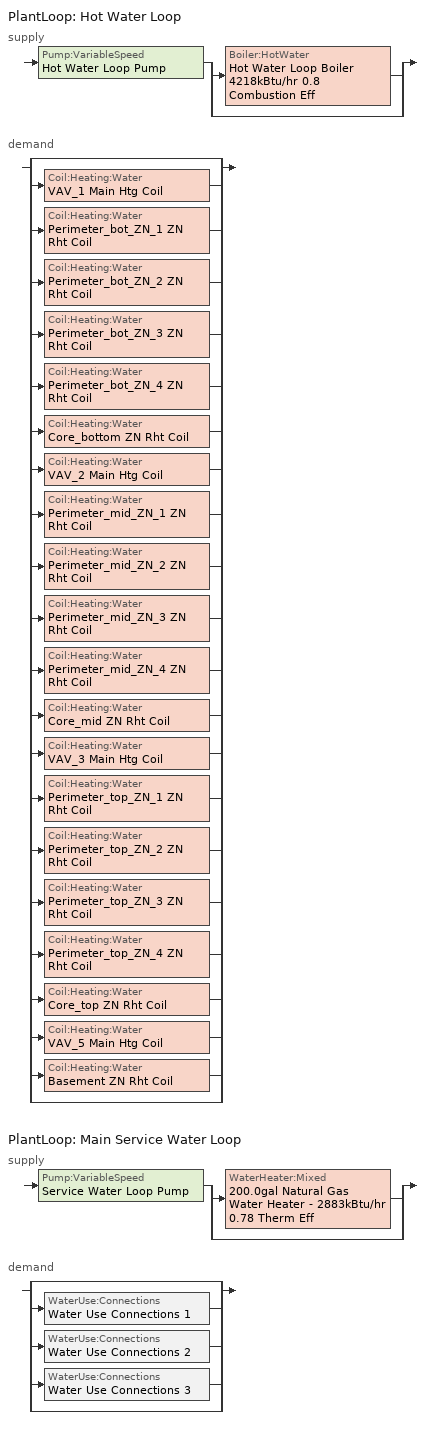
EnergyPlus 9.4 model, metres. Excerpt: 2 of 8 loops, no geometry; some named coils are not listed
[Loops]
PlantLoop 'Hot Water Loop'
 supply: Pump:VariableSpeed 'Hot Water Loop Pump' > split
  | Boiler:HotWater 'Hot Water Loop Boiler 4218kBtu/hr 0.8 Combustion Eff'
  | bypass
 demand: split
  | bypass
  | Coil:Heating:Water 'VAV_1 Main Htg Coil'
  | Coil:Heating:Water 'Perimeter_bot_ZN_1 ZN Rht Coil'
  | Coil:Heating:Water 'Perimeter_bot_ZN_2 ZN Rht Coil'
  | Coil:Heating:Water 'Perimeter_bot_ZN_3 ZN Rht Coil'
  | Coil:Heating:Water 'Perimeter_bot_ZN_4 ZN Rht Coil'
  | Coil:Heating:Water 'Core_bottom ZN Rht Coil'
  | Coil:Heating:Water 'VAV_2 Main Htg Coil'
  | Coil:Heating:Water 'Perimeter_mid_ZN_1 ZN Rht Coil'
  | Coil:Heating:Water 'Perimeter_mid_ZN_2 ZN Rht Coil'
  | Coil:Heating:Water 'Perimeter_mid_ZN_3 ZN Rht Coil'
  | Coil:Heating:Water 'Perimeter_mid_ZN_4 ZN Rht Coil'
  | Coil:Heating:Water 'Core_mid ZN Rht Coil'
  | Coil:Heating:Water 'VAV_3 Main Htg Coil'
  | Coil:Heating:Water 'Perimeter_top_ZN_1 ZN Rht Coil'
  | Coil:Heating:Water 'Perimeter_top_ZN_2 ZN Rht Coil'
  | Coil:Heating:Water 'Perimeter_top_ZN_3 ZN Rht Coil'
  | Coil:Heating:Water 'Perimeter_top_ZN_4 ZN Rht Coil'
  | Coil:Heating:Water 'Core_top ZN Rht Coil'
  | Coil:Heating:Water 'VAV_5 Main Htg Coil'
  | Coil:Heating:Water 'Basement ZN Rht Coil'
  | bypass
PlantLoop 'Main Service Water Loop'
 supply: Pump:VariableSpeed 'Service Water Loop Pump' > split
  | WaterHeater:Mixed '200.0gal Natural Gas Water Heater - 2883kBtu/hr 0.78 Therm Eff'
  | bypass
 demand: split
  | bypass
  | WaterUse:Connections 'Water Use Connections 1'
  | WaterUse:Connections 'Water Use Connections 2'
  | WaterUse:Connections 'Water Use Connections 3'
  | bypass
[Sizing:Plant] Loop Type=Heating; Sizing Option=NonCoincident; Zone Timesteps in Averaging Window=1; Coincident Sizing Factor Mode=None
Name | Design Loop Exit Temperature {C} | Loop Design Temperature Difference {deltaC}
Hot Water Loop | 82.2222 | 11.1111
Main Service Water Loop | 60 | 5
[Coil:Heating:Water] Availability Schedule=Always On Discrete; U-Factor Times Area Value {W/K}=Autosize; Maximum Water Flow Rate {m3/s}=Autosize; Performance Input Method=UFactorTimesAreaAndDesignWaterFlowRate; Rated Capacity {W}=Autosize; Rated Inlet Water Temperature {C}=82.2222; Rated Inlet Air Temperature {C}=12.8; Rated Outlet Water Temperature {C}=71.1111; Rated Outlet Air Temperature {C}=40; Rated Ratio for Air and Water Convection=0.5
Basement ZN Rht Coil; Core_bottom ZN Rht Coil; Core_mid ZN Rht Coil; Core_top ZN Rht Coil; Perimeter_bot_ZN_1 ZN Rht Coil; Perimeter_bot_ZN_2 ZN Rht Coil; Perimeter_bot_ZN_3 ZN Rht Coil; Perimeter_bot_ZN_4 ZN Rht Coil; Perimeter_mid_ZN_1 ZN Rht Coil; Perimeter_mid_ZN_2 ZN Rht Coil; Perimeter_mid_ZN_3 ZN Rht Coil; Perimeter_mid_ZN_4 ZN Rht Coil; Perimeter_top_ZN_1 ZN Rht Coil; Perimeter_top_ZN_2 ZN Rht Coil; Perimeter_top_ZN_3 ZN Rht Coil; Perimeter_top_ZN_4 ZN Rht Coil
[Pump:VariableSpeed] Design Maximum Flow Rate {m3/s}=Autosize; Design Power Consumption {W}=Autosize; Fraction of Motor Inefficiencies to Fluid Stream=0; Coefficient 1 of the Part Load Performance Curve=0; Coefficient 2 of the Part Load Performance Curve=1; Coefficient 3 of the Part Load Performance Curve=0; Coefficient 4 of the Part Load Performance Curve=0; Design Minimum Flow Rate {m3/s}=0; Pump Control Type=Intermittent
Name | Design Pump Head {Pa} | Motor Efficiency
Hot Water Loop Pump | 179344 | 0.895
Service Water Loop Pump | 179352 | 0.825
[Boiler:HotWater]
Hot Water Loop Boiler 4218kBtu/hr 0.8 Combustion Eff: Fuel Type=NaturalGas; Nominal Capacity {W}=Autosize; Nominal Thermal Efficiency=0.789956; Efficiency Curve Temperature Evaluation Variable=LeavingBoiler; Normalized Boiler Efficiency Curve=Boiler Constant Efficiency Curve; Design Water Flow Rate {m3/s}=Autosize; Minimum Part Load Ratio=0; Maximum Part Load Ratio=1.2; Optimum Part Load Ratio=1; Water Outlet Upper Temperature Limit {C}=95; Boiler Flow Mode=LeavingSetpointModulated; Parasitic Electric Load {W}=0; Sizing Factor=1
[WaterHeater:Mixed]
200.0gal Natural Gas Water Heater - 2883kBtu/hr 0.78 Therm Eff: Tank Volume {m3}=0.757082; Setpoint Temperature Schedule=Service Water Loop Temp - 140F; Deadband Temperature Difference {deltaC}=2; Maximum Temperature Limit {C}=82.2222; Heater Control Type=Cycle; Heater Maximum Capacity {W}=845000; Heater Ignition Minimum Flow Rate {m3/s}=0; Heater Ignition Delay {s}=0; Heater Fuel Type=NaturalGas; Heater Thermal Efficiency=0.750178; Off Cycle Parasitic Fuel Consumption Rate {W}=19.9992; Off Cycle Parasitic Fuel Type=NaturalGas; Off Cycle Parasitic Heat Fraction to Tank=0.8; On Cycle Parasitic Fuel Consumption Rate {W}=19.9992; On Cycle Parasitic Fuel Type=NaturalGas; On Cycle Parasitic Heat Fraction to Tank=0; Ambient Temperature Indicator=Schedule; Ambient Temperature Schedule=Water Heater Ambient Temp Schedule - 70F; Off Cycle Loss Coefficient to Ambient Temperature {W/K}=5.99799; Off Cycle Loss Fraction to Zone=1; On Cycle Loss Coefficient to Ambient Temperature {W/K}=5.99799; On Cycle Loss Fraction to Zone=1; Use Side Effectiveness=1; Source Side Effectiveness=1; Use Side Design Flow Rate {m3/s}=Autosize; Source Side Design Flow Rate {m3/s}=Autosize; Indirect Water Heating Recovery Time {hr}=1.5; Source Side Flow Control Mode=IndirectHeatPrimarySetpoint
[PlantLoop] Fluid Type=Water; Minimum Loop Temperature {C}=10; Maximum Loop Flow Rate {m3/s}=Autosize; Minimum Loop Flow Rate {m3/s}=0; Plant Loop Volume {m3}=Autocalculate; Load Distribution Scheme=Optimal; Plant Loop Demand Calculation Scheme=SingleSetpoint
Name | Plant Equipment Operation Scheme | Maximum Loop Temperature {C}
Hot Water Loop | Hot Water Loop Operation Schemes | 100
Main Service Water Loop | Main Service Water Loop Operation Schemes | 60
[PlantEquipmentList]
Hot Water Loop Heating Equipment List: Hot Water Loop Boiler 4218kBtu/hr 0.8 Combustion Eff
Main Service Water Loop Heating Equipment List: 200.0gal Natural Gas Water Heater - 2883kBtu/hr 0.78 Therm Eff
[PlantEquipmentOperation:HeatingLoad] Load Range 1 Lower Limit {W}=0; Load Range 1 Upper Limit {W}=1e+09
Name | Range 1 Equipment List
Hot Water Loop Heating Operation Scheme | Hot Water Loop Heating Equipment List
Main Service Water Loop Heating Operation Scheme | Main Service Water Loop Heating Equipment List
[PlantEquipmentOperationSchemes] Control Scheme 1 Schedule=Always On Discrete
Name | Control Scheme 1
Hot Water Loop Operation Schemes | Hot Water Loop Heating Operation Scheme
Main Service Water Loop Operation Schemes | Main Service Water Loop Heating Operation Scheme
[SetpointManager:Scheduled] Control Variable=Temperature
Name | Schedule
Hot water loop setpoint manager | Hot Water Loop Temp - 180F
Service hot water setpoint manager | Service Water Loop Temp - 140F
[WaterUse:Equipment] Peak Flow Rate {m3/s}=2.2397e-05; Flow Rate Fraction Schedule=OfficeLarge BLDG_SWH_SCH
Name | Target Temperature Schedule | Zone | Sensible Fraction Schedule | Latent Fraction Schedule
Core_bottom Service Water Use 0.36gal/min | Mixed Water At Faucet Temp - 140F | Core_bottom ZN | Fraction Sensible - 0.2 | Fraction Latent - 0.05
Core_mid Service Water Use 0.36gal/min | Mixed Water At Faucet Temp - 140F 1 | Core_mid ZN | Fraction Sensible - 0.2 1 | Fraction Latent - 0.05 1
Core_top Service Water Use 0.36gal/min | Mixed Water At Faucet Temp - 140F 2 | Core_top ZN | Fraction Sensible - 0.2 2 | Fraction Latent - 0.05 2
[WaterUse:Connections]
Name | Water Use Equipment 1
Water Use Connections 1 | Core_bottom Service Water Use 0.36gal/min
Water Use Connections 2 | Core_mid Service Water Use 0.36gal/min
Water Use Connections 3 | Core_top Service Water Use 0.36gal/min
[Schedule:Day:Interval]
Hot Water Loop Temp - 180F Default: No, 00:15, 82.2222, 00:30, 82.2222, 00:45, 82.2222, 01:00, 82.2222, 01:15, 82.2222, 01:30, 82.2222, 01:45, 82.2222, 02:00, 82.2222, 02:15, 82.2222, 02:30, 82.2222, 02:45, 82.2222, 03:00, 82.2222, 03:15, 82.2222, 03:30, 82.2222, 03:45, 82.2222, 04:00, 82.2222, 04:15, 82.2222, 04:30, 82.2222, 04:45, 82.2222, 05:00, 82.2222, 05:15, 82.2222, 05:30, 82.2222, 05:45, 82.2222, 06:00, 82.2222, 06:15, 82.2222, 06:30, 82.2222, 06:45, 82.2222, 07:00, 82.2222, 07:15, 82.2222, 07:30, 82.2222, 07:45, 82.2222, 08:00, 82.2222, 08:15, 82.2222, 08:30, 82.2222, 08:45, 82.2222, 09:00, 82.2222, 09:15, 82.2222, 09:30, 82.2222, 09:45, 82.2222, 10:00, 82.2222, 10:15, 82.2222, 10:30, 82.2222, 10:45, 82.2222, 11:00, 82.2222, 11:15, 82.2222, 11:30, 82.2222, 11:45, 82.2222, 12:00, 82.2222, 12:15, 82.2222, 12:30, 82.2222, 12:45, 82.2222, 13:00, 82.2222, 13:15, 82.2222, 13:30, 82.2222, 13:45, 82.2222, 14:00, 82.2222, 14:15, 82.2222, 14:30, 82.2222, 14:45, 82.2222, 15:00, 82.2222, 15:15, 82.2222, 15:30, 82.2222, 15:45, 82.2222, 16:00, 82.2222, 16:15, 82.2222, 16:30, 82.2222, 16:45, 82.2222, 17:00, 82.2222, 17:15, 82.2222, 17:30, 82.2222, 17:45, 82.2222, 18:00, 82.2222, 18:15, 82.2222, 18:30, 82.2222, 18:45, 82.2222, 19:00, 82.2222, 19:15, 82.2222, 19:30, 82.2222, 19:45, 82.2222, 20:00, 82.2222, 20:15, 82.2222, 20:30, 82.2222, 20:45, 82.2222, 21:00, 82.2222, 21:15, 82.2222, 21:30, 82.2222, 21:45, 82.2222, 22:00, 82.2222, 22:15, 82.2222, 22:30, 82.2222, 22:45, 82.2222, 23:00, 82.2222, 23:15, 82.2222, 23:30, 82.2222, 23:45, 82.2222, 24:00, 82.2222
OfficeLarge BLDG_SWH_SCH Default: No, 00:15, 0.0406501, 00:30, 0.0406501, 00:45, 0.0406501, 01:00, 0.0406501, 01:15, 0.0406501, 01:30, 0.0406501, 01:45, 0.0406501, 02:00, 0.0406501, 02:15, 0.0406501, 02:30, 0.0406501, 02:45, 0.0406501, 03:00, 0.0406501, 03:15, 0.0406501, 03:30, 0.0406501, 03:45, 0.0406501, 04:00, 0.0406501, 04:15, 0.0406501, 04:30, 0.0406501, 04:45, 0.0406501, 05:00, 0.0406501, 05:15, 0.0711377, 05:30, 0.0711377, 05:45, 0.0711377, 06:00, 0.0711377, 06:15, 0.0406501, 06:30, 0.0406501, 06:45, 0.0406501, 07:00, 0.0406501, 07:15, 0.0406501, 07:30, 0.0406501, 07:45, 0.0406501, 08:00, 0.0406501, 08:15, 0.0406501, 08:30, 0.0406501, 08:45, 0.0406501, 09:00, 0.0406501, 09:15, 0.0406501, 09:30, 0.0406501, 09:45, 0.0406501, 10:00, 0.0406501, 10:15, 0.0406501, 10:30, 0.0406501, 10:45, 0.0406501, 11:00, 0.0406501, 11:15, 0.0406501, 11:30, 0.0406501, 11:45, 0.0406501, 12:00, 0.0406501, 12:15, 0.0609752, 12:30, 0.0609752, 12:45, 0.0609752, 13:00, 0.0609752, 13:15, 0.0609752, 13:30, 0.0609752, 13:45, 0.0609752, 14:00, 0.0609752, 14:15, 0.0914628, 14:30, 0.0914628, 14:45, 0.0914628, 15:00, 0.0914628, 15:15, 0.0609752, 15:30, 0.0609752, 15:45, 0.0609752, 16:00, 0.0609752, 16:15, 0.0406501, 16:30, 0.0406501, 16:45, 0.0406501, 17:00, 0.0406501, 17:15, 0.0406501, 17:30, 0.0406501, 17:45, 0.0406501, 18:00, 0.0406501, 18:15, 0.0406501, 18:30, 0.0406501, 18:45, 0.0406501, 19:00, 0.0406501, 19:15, 0.0406501, 19:30, 0.0406501, 19:45, 0.0406501, 20:00, 0.0406501, 20:15, 0.0406501, 20:30, 0.0406501, 20:45, 0.0406501, 21:00, 0.0406501, 21:15, 0.0711377, 21:30, 0.0711377, 21:45, 0.0711377, 22:00, 0.0711377, 22:15, 0.0406501, 22:30, 0.0406501, 22:45, 0.0406501, 23:00, 0.0406501, 23:15, 0.0406501, 23:30, 0.0406501, 23:45, 0.0406501, 24:00, 0.0406501
OfficeLarge BLDG_SWH_SCH SmrDsn|Wkdy Day: No, 00:15, 0.0508127, 00:30, 0.0508127, 00:45, 0.0508127, 01:00, 0.0508127, 01:15, 0.0508127, 01:30, 0.0508127, 01:45, 0.0508127, 02:00, 0.0508127, 02:15, 0.0508127, 02:30, 0.0508127, 02:45, 0.0508127, 03:00, 0.0508127, 03:15, 0.0508127, 03:30, 0.0508127, 03:45, 0.0508127, 04:00, 0.0508127, 04:15, 0.0508127, 04:30, 0.0508127, 04:45, 0.0508127, 05:00, 0.0813003, 05:15, 0.0813003, 05:30, 0.0813003, 05:45, 0.0813003, 06:00, 0.0711377, 06:15, 0.0711377, 06:30, 0.0711377, 06:45, 0.0711377, 07:00, 0.193088, 07:15, 0.193088, 07:30, 0.193088, 07:45, 0.193088, 08:00, 0.355689, 08:15, 0.355689, 08:30, 0.355689, 08:45, 0.355689, 09:00, 0.386176, 09:15, 0.386176, 09:30, 0.386176, 09:45, 0.386176, 10:00, 0.396339, 10:15, 0.396339, 10:30, 0.396339, 10:45, 0.396339, 11:00, 0.477639, 11:15, 0.477639, 11:30, 0.477639, 11:45, 0.477639, 12:00, 0.477639, 12:15, 0.579264, 12:30, 0.579264, 12:45, 0.579264, 13:00, 0.579264, 13:15, 0.548777, 13:30, 0.548777, 13:45, 0.548777, 14:00, 0.548777, 14:15, 0.345526, 14:30, 0.345526, 14:45, 0.345526, 15:00, 0.345526, 15:15, 0.335364, 15:30, 0.335364, 15:45, 0.335364, 16:00, 0.335364, 16:15, 0.447151, 16:30, 0.447151, 16:45, 0.447151, 17:00, 0.447151, 17:15, 0.264226, 17:30, 0.264226, 17:45, 0.264226, 18:00, 0.264226, 18:15, 0.213413, 18:30, 0.213413, 18:45, 0.213413, 19:00, 0.213413, 19:15, 0.152438, 19:30, 0.152438, 19:45, 0.152438, 20:00, 0.152438, 20:15, 0.172763, 20:30, 0.172763, 20:45, 0.172763, 21:00, 0.172763, 21:15, 0.0813003, 21:30, 0.0813003, 21:45, 0.0813003, 22:00, 0.0813003, 22:15, 0.0508127, 22:30, 0.0508127, 22:45, 0.0508127, 23:00, 0.0508127, 23:15, 0.0508127, 23:30, 0.0508127, 23:45, 0.0508127, 24:00, 0.0508127
OfficeLarge BLDG_SWH_SCH Summer Design Day: No, 06:00, 0, 07:00, 0.0711377, 08:00, 0.193088, 09:00, 0.355689, 10:00, 0.386176, 11:00, 0.396339, 12:00, 0.477639, 13:00, 0.579264, 14:00, 0.548777, 15:00, 0.345526, 16:00, 0.335364, 17:00, 0.447151, 18:00, 0.264226, 19:00, 0.213413, 20:00, 0.152438, 21:00, 0.172763, 22:00, 0.0813003, 24:00, 0.0508127
OfficeLarge BLDG_SWH_SCH Winter Design Day: No, 06:00, 0, 07:00, 0.0711377, 08:00, 0.111788, 09:00, 0.152438, 10:00, 0.213413, 11:00, 0.193088, 12:00, 0.233738, 13:00, 0.203251, 14:00, 0.193088, 15:00, 0.152438, 16:00, 0.132113, 17:00, 0.142275, 21:00, 0.0711377, 22:00, 0.0914628, 24:00, 0.0508127
OfficeLarge BLDG_SWH_SCH WntrDsn|Sat Day: No, 00:15, 0.0508127, 00:30, 0.0508127, 00:45, 0.0508127, 01:00, 0.0508127, 01:15, 0.0508127, 01:30, 0.0508127, 01:45, 0.0508127, 02:00, 0.0508127, 02:15, 0.0508127, 02:30, 0.0508127, 02:45, 0.0508127, 03:00, 0.0508127, 03:15, 0.0508127, 03:30, 0.0508127, 03:45, 0.0508127, 04:00, 0.0508127, 04:15, 0.0508127, 04:30, 0.0508127, 04:45, 0.0508127, 05:00, 0.0508127, 05:15, 0.0813003, 05:30, 0.0813003, 05:45, 0.0813003, 06:00, 0.0813003, 06:15, 0.0711377, 06:30, 0.0711377, 06:45, 0.0711377, 07:00, 0.0711377, 07:15, 0.111788, 07:30, 0.111788, 07:45, 0.111788, 08:00, 0.111788, 08:15, 0.152438, 08:30, 0.152438, 08:45, 0.152438, 09:00, 0.152438, 09:15, 0.213413, 09:30, 0.213413, 09:45, 0.213413, 10:00, 0.213413, 10:15, 0.193088, 10:30, 0.193088, 10:45, 0.193088, 11:00, 0.193088, 11:15, 0.233738, 11:30, 0.233738, 11:45, 0.233738, 12:00, 0.233738, 12:15, 0.203251, 12:30, 0.203251, 12:45, 0.203251, 13:00, 0.203251, 13:15, 0.193088, 13:30, 0.193088, 13:45, 0.193088, 14:00, 0.193088, 14:15, 0.152438, 14:30, 0.152438, 14:45, 0.152438, 15:00, 0.152438, 15:15, 0.12195, 15:30, 0.12195, 15:45, 0.12195, 16:00, 0.12195, 16:15, 0.142275, 16:30, 0.142275, 16:45, 0.142275, 17:00, 0.142275, 17:15, 0.0711377, 17:30, 0.0711377, 17:45, 0.0711377, 18:00, 0.0711377, 18:15, 0.0711377, 18:30, 0.0711377, 18:45, 0.0711377, 19:00, 0.0711377, 19:15, 0.0711377, 19:30, 0.0711377, 19:45, 0.0711377, 20:00, 0.0711377, 20:15, 0.0711377, 20:30, 0.0711377, 20:45, 0.0711377, 21:00, 0.0711377, 21:15, 0.0914628, 21:30, 0.0914628, 21:45, 0.0914628, 22:00, 0.0914628, 22:15, 0.0508127, 22:30, 0.0508127, 22:45, 0.0508127, 23:00, 0.0508127, 23:15, 0.0508127, 23:30, 0.0508127, 23:45, 0.0508127, 24:00, 0.0508127
Schedule Day 21; Schedule Day 26; Schedule Day 29: No, 00:15, 0.2, 00:30, 0.2, 00:45, 0.2, 01:00, 0.2, 01:15, 0.2, 01:30, 0.2, 01:45, 0.2, 02:00, 0.2, 02:15, 0.2, 02:30, 0.2, 02:45, 0.2, 03:00, 0.2, 03:15, 0.2, 03:30, 0.2, 03:45, 0.2, 04:00, 0.2, 04:15, 0.2, 04:30, 0.2, 04:45, 0.2, 05:00, 0.2, 05:15, 0.2, 05:30, 0.2, 05:45, 0.2, 06:00, 0.2, 06:15, 0.2, 06:30, 0.2, 06:45, 0.2, 07:00, 0.2, 07:15, 0.2, 07:30, 0.2, 07:45, 0.2, 08:00, 0.2, 08:15, 0.2, 08:30, 0.2, 08:45, 0.2, 09:00, 0.2, 09:15, 0.2, 09:30, 0.2, 09:45, 0.2, 10:00, 0.2, 10:15, 0.2, 10:30, 0.2, 10:45, 0.2, 11:00, 0.2, 11:15, 0.2, 11:30, 0.2, 11:45, 0.2, 12:00, 0.2, 12:15, 0.2, 12:30, 0.2, 12:45, 0.2, 13:00, 0.2, 13:15, 0.2, 13:30, 0.2, 13:45, 0.2, 14:00, 0.2, 14:15, 0.2, 14:30, 0.2, 14:45, 0.2, 15:00, 0.2, 15:15, 0.2, 15:30, 0.2, 15:45, 0.2, 16:00, 0.2, 16:15, 0.2, 16:30, 0.2, 16:45, 0.2, 17:00, 0.2, 17:15, 0.2, 17:30, 0.2, 17:45, 0.2, 18:00, 0.2, 18:15, 0.2, 18:30, 0.2, 18:45, 0.2, 19:00, 0.2, 19:15, 0.2, 19:30, 0.2, 19:45, 0.2, 20:00, 0.2, 20:15, 0.2, 20:30, 0.2, 20:45, 0.2, 21:00, 0.2, 21:15, 0.2, 21:30, 0.2, 21:45, 0.2, 22:00, 0.2, 22:15, 0.2, 22:30, 0.2, 22:45, 0.2, 23:00, 0.2, 23:15, 0.2, 23:30, 0.2, 23:45, 0.2, 24:00, 0.2
Schedule Day 22; Schedule Day 27; Schedule Day 30: No, 00:15, 0.05, 00:30, 0.05, 00:45, 0.05, 01:00, 0.05, 01:15, 0.05, 01:30, 0.05, 01:45, 0.05, 02:00, 0.05, 02:15, 0.05, 02:30, 0.05, 02:45, 0.05, 03:00, 0.05, 03:15, 0.05, 03:30, 0.05, 03:45, 0.05, 04:00, 0.05, 04:15, 0.05, 04:30, 0.05, 04:45, 0.05, 05:00, 0.05, 05:15, 0.05, 05:30, 0.05, 05:45, 0.05, 06:00, 0.05, 06:15, 0.05, 06:30, 0.05, 06:45, 0.05, 07:00, 0.05, 07:15, 0.05, 07:30, 0.05, 07:45, 0.05, 08:00, 0.05, 08:15, 0.05, 08:30, 0.05, 08:45, 0.05, 09:00, 0.05, 09:15, 0.05, 09:30, 0.05, 09:45, 0.05, 10:00, 0.05, 10:15, 0.05, 10:30, 0.05, 10:45, 0.05, 11:00, 0.05, 11:15, 0.05, 11:30, 0.05, 11:45, 0.05, 12:00, 0.05, 12:15, 0.05, 12:30, 0.05, 12:45, 0.05, 13:00, 0.05, 13:15, 0.05, 13:30, 0.05, 13:45, 0.05, 14:00, 0.05, 14:15, 0.05, 14:30, 0.05, 14:45, 0.05, 15:00, 0.05, 15:15, 0.05, 15:30, 0.05, 15:45, 0.05, 16:00, 0.05, 16:15, 0.05, 16:30, 0.05, 16:45, 0.05, 17:00, 0.05, 17:15, 0.05, 17:30, 0.05, 17:45, 0.05, 18:00, 0.05, 18:15, 0.05, 18:30, 0.05, 18:45, 0.05, 19:00, 0.05, 19:15, 0.05, 19:30, 0.05, 19:45, 0.05, 20:00, 0.05, 20:15, 0.05, 20:30, 0.05, 20:45, 0.05, 21:00, 0.05, 21:15, 0.05, 21:30, 0.05, 21:45, 0.05, 22:00, 0.05, 22:15, 0.05, 22:30, 0.05, 22:45, 0.05, 23:00, 0.05, 23:15, 0.05, 23:30, 0.05, 23:45, 0.05, 24:00, 0.05
Schedule Day 23; Schedule Day 28; Schedule Day 31; Service Water Loop Temp - 140F Default: No, 00:15, 60, 00:30, 60, 00:45, 60, 01:00, 60, 01:15, 60, 01:30, 60, 01:45, 60, 02:00, 60, 02:15, 60, 02:30, 60, 02:45, 60, 03:00, 60, 03:15, 60, 03:30, 60, 03:45, 60, 04:00, 60, 04:15, 60, 04:30, 60, 04:45, 60, 05:00, 60, 05:15, 60, 05:30, 60, 05:45, 60, 06:00, 60, 06:15, 60, 06:30, 60, 06:45, 60, 07:00, 60, 07:15, 60, 07:30, 60, 07:45, 60, 08:00, 60, 08:15, 60, 08:30, 60, 08:45, 60, 09:00, 60, 09:15, 60, 09:30, 60, 09:45, 60, 10:00, 60, 10:15, 60, 10:30, 60, 10:45, 60, 11:00, 60, 11:15, 60, 11:30, 60, 11:45, 60, 12:00, 60, 12:15, 60, 12:30, 60, 12:45, 60, 13:00, 60, 13:15, 60, 13:30, 60, 13:45, 60, 14:00, 60, 14:15, 60, 14:30, 60, 14:45, 60, 15:00, 60, 15:15, 60, 15:30, 60, 15:45, 60, 16:00, 60, 16:15, 60, 16:30, 60, 16:45, 60, 17:00, 60, 17:15, 60, 17:30, 60, 17:45, 60, 18:00, 60, 18:15, 60, 18:30, 60, 18:45, 60, 19:00, 60, 19:15, 60, 19:30, 60, 19:45, 60, 20:00, 60, 20:15, 60, 20:30, 60, 20:45, 60, 21:00, 60, 21:15, 60, 21:30, 60, 21:45, 60, 22:00, 60, 22:15, 60, 22:30, 60, 22:45, 60, 23:00, 60, 23:15, 60, 23:30, 60, 23:45, 60, 24:00, 60
Water Heater Ambient Temp Schedule - 70F Default: No, 00:15, 21.1111, 00:30, 21.1111, 00:45, 21.1111, 01:00, 21.1111, 01:15, 21.1111, 01:30, 21.1111, 01:45, 21.1111, 02:00, 21.1111, 02:15, 21.1111, 02:30, 21.1111, 02:45, 21.1111, 03:00, 21.1111, 03:15, 21.1111, 03:30, 21.1111, 03:45, 21.1111, 04:00, 21.1111, 04:15, 21.1111, 04:30, 21.1111, 04:45, 21.1111, 05:00, 21.1111, 05:15, 21.1111, 05:30, 21.1111, 05:45, 21.1111, 06:00, 21.1111, 06:15, 21.1111, 06:30, 21.1111, 06:45, 21.1111, 07:00, 21.1111, 07:15, 21.1111, 07:30, 21.1111, 07:45, 21.1111, 08:00, 21.1111, 08:15, 21.1111, 08:30, 21.1111, 08:45, 21.1111, 09:00, 21.1111, 09:15, 21.1111, 09:30, 21.1111, 09:45, 21.1111, 10:00, 21.1111, 10:15, 21.1111, 10:30, 21.1111, 10:45, 21.1111, 11:00, 21.1111, 11:15, 21.1111, 11:30, 21.1111, 11:45, 21.1111, 12:00, 21.1111, 12:15, 21.1111, 12:30, 21.1111, 12:45, 21.1111, 13:00, 21.1111, 13:15, 21.1111, 13:30, 21.1111, 13:45, 21.1111, 14:00, 21.1111, 14:15, 21.1111, 14:30, 21.1111, 14:45, 21.1111, 15:00, 21.1111, 15:15, 21.1111, 15:30, 21.1111, 15:45, 21.1111, 16:00, 21.1111, 16:15, 21.1111, 16:30, 21.1111, 16:45, 21.1111, 17:00, 21.1111, 17:15, 21.1111, 17:30, 21.1111, 17:45, 21.1111, 18:00, 21.1111, 18:15, 21.1111, 18:30, 21.1111, 18:45, 21.1111, 19:00, 21.1111, 19:15, 21.1111, 19:30, 21.1111, 19:45, 21.1111, 20:00, 21.1111, 20:15, 21.1111, 20:30, 21.1111, 20:45, 21.1111, 21:00, 21.1111, 21:15, 21.1111, 21:30, 21.1111, 21:45, 21.1111, 22:00, 21.1111, 22:15, 21.1111, 22:30, 21.1111, 22:45, 21.1111, 23:00, 21.1111, 23:15, 21.1111, 23:30, 21.1111, 23:45, 21.1111, 24:00, 21.1111
[Schedule:Week:Daily]
Schedule:Week:Daily {120be8bc-8d6f-408d-b523-212afdbd8e6b}: Schedule Day 22, Schedule Day 22, Schedule Day 22, Schedule Day 22, Schedule Day 22, Schedule Day 22, Schedule Day 22, Schedule Day 22, Schedule Day 22, Schedule Day 22, Schedule Day 22, Schedule Day 22
Schedule:Week:Daily {15461728-1672-4b56-aa33-b0ca9bf7f75e}: Schedule Day 27, Schedule Day 27, Schedule Day 27, Schedule Day 27, Schedule Day 27, Schedule Day 27, Schedule Day 27, Schedule Day 27, Schedule Day 27, Schedule Day 27, Schedule Day 27, Schedule Day 27
Schedule:Week:Daily {dab6d2e5-574b-4a65-bf3e-ffe98054a89a}: Schedule Day 30, Schedule Day 30, Schedule Day 30, Schedule Day 30, Schedule Day 30, Schedule Day 30, Schedule Day 30, Schedule Day 30, Schedule Day 30, Schedule Day 30, Schedule Day 30, Schedule Day 30
Schedule:Week:Daily {9c790aa2-4dc3-4d47-ba8c-123ef71b8a94}: Schedule Day 21, Schedule Day 21, Schedule Day 21, Schedule Day 21, Schedule Day 21, Schedule Day 21, Schedule Day 21, Schedule Day 21, Schedule Day 21, Schedule Day 21, Schedule Day 21, Schedule Day 21
Schedule:Week:Daily {dc3cbe60-3db5-4db7-96f6-e7ad8987233e}: Schedule Day 26, Schedule Day 26, Schedule Day 26, Schedule Day 26, Schedule Day 26, Schedule Day 26, Schedule Day 26, Schedule Day 26, Schedule Day 26, Schedule Day 26, Schedule Day 26, Schedule Day 26
Schedule:Week:Daily {5842bb8a-cf09-46ac-8661-67eb93e15e97}: Schedule Day 29, Schedule Day 29, Schedule Day 29, Schedule Day 29, Schedule Day 29, Schedule Day 29, Schedule Day 29, Schedule Day 29, Schedule Day 29, Schedule Day 29, Schedule Day 29, Schedule Day 29
Schedule:Week:Daily {dcec240f-5c24-4220-adf8-14b42dafd689}: Hot Water Loop Temp - 180F Default, Hot Water Loop Temp - 180F Default, Hot Water Loop Temp - 180F Default, Hot Water Loop Temp - 180F Default, Hot Water Loop Temp - 180F Default, Hot Water Loop Temp - 180F Default, Hot Water Loop Temp - 180F Default, Hot Water Loop Temp - 180F Default, Hot Water Loop Temp - 180F Default, Hot Water Loop Temp - 180F Default, Hot Water Loop Temp - 180F Default, Hot Water Loop Temp - 180F Default
Schedule:Week:Daily {312dd9ea-84e4-4d00-bd8d-67bbd8bd05d3}: Schedule Day 23, Schedule Day 23, Schedule Day 23, Schedule Day 23, Schedule Day 23, Schedule Day 23, Schedule Day 23, Schedule Day 23, Schedule Day 23, Schedule Day 23, Schedule Day 23, Schedule Day 23
Schedule:Week:Daily {e3939a31-616f-4030-8532-05b8ebd8fc6e}: Schedule Day 28, Schedule Day 28, Schedule Day 28, Schedule Day 28, Schedule Day 28, Schedule Day 28, Schedule Day 28, Schedule Day 28, Schedule Day 28, Schedule Day 28, Schedule Day 28, Schedule Day 28
Schedule:Week:Daily {5995179e-0183-4433-ab79-a685d0eca513}: Schedule Day 31, Schedule Day 31, Schedule Day 31, Schedule Day 31, Schedule Day 31, Schedule Day 31, Schedule Day 31, Schedule Day 31, Schedule Day 31, Schedule Day 31, Schedule Day 31, Schedule Day 31
Schedule:Week:Daily {5325ccc2-9f00-409e-8e12-3a0530ee9313}: OfficeLarge BLDG_SWH_SCH Default, OfficeLarge BLDG_SWH_SCH SmrDsn|Wkdy Day, OfficeLarge BLDG_SWH_SCH SmrDsn|Wkdy Day, OfficeLarge BLDG_SWH_SCH SmrDsn|Wkdy Day, OfficeLarge BLDG_SWH_SCH SmrDsn|Wkdy Day, OfficeLarge BLDG_SWH_SCH SmrDsn|Wkdy Day, OfficeLarge BLDG_SWH_SCH WntrDsn|Sat Day, OfficeLarge BLDG_SWH_SCH Default, OfficeLarge BLDG_SWH_SCH Summer Design Day, OfficeLarge BLDG_SWH_SCH Winter Design Day, OfficeLarge BLDG_SWH_SCH Default, OfficeLarge BLDG_SWH_SCH Default
Schedule:Week:Daily {3d00b70c-1b34-4502-bc85-4a6664bbb1e0}: Service Water Loop Temp - 140F Default, Service Water Loop Temp - 140F Default, Service Water Loop Temp - 140F Default, Service Water Loop Temp - 140F Default, Service Water Loop Temp - 140F Default, Service Water Loop Temp - 140F Default, Service Water Loop Temp - 140F Default, Service Water Loop Temp - 140F Default, Service Water Loop Temp - 140F Default, Service Water Loop Temp - 140F Default, Service Water Loop Temp - 140F Default, Service Water Loop Temp - 140F Default
Schedule:Week:Daily {d5f0114c-5546-4c0d-a6ba-96e779095fd2}: Water Heater Ambient Temp Schedule - 70F Default, Water Heater Ambient Temp Schedule - 70F Default, Water Heater Ambient Temp Schedule - 70F Default, Water Heater Ambient Temp Schedule - 70F Default, Water Heater Ambient Temp Schedule - 70F Default, Water Heater Ambient Temp Schedule - 70F Default, Water Heater Ambient Temp Schedule - 70F Default, Water Heater Ambient Temp Schedule - 70F Default, Water Heater Ambient Temp Schedule - 70F Default, Water Heater Ambient Temp Schedule - 70F Default, Water Heater Ambient Temp Schedule - 70F Default, Water Heater Ambient Temp Schedule - 70F Default
[Schedule:Year]
Fraction Latent - 0.05: Schedule:Week:Daily {120be8bc-8d6f-408d-b523-212afdbd8e6b}, 1, 1, 12, 31
Fraction Latent - 0.05 1: Schedule:Week:Daily {15461728-1672-4b56-aa33-b0ca9bf7f75e}, 1, 1, 12, 31
Fraction Latent - 0.05 2: Schedule:Week:Daily {dab6d2e5-574b-4a65-bf3e-ffe98054a89a}, 1, 1, 12, 31
Fraction Sensible - 0.2: Schedule:Week:Daily {9c790aa2-4dc3-4d47-ba8c-123ef71b8a94}, 1, 1, 12, 31
Fraction Sensible - 0.2 1: Schedule:Week:Daily {dc3cbe60-3db5-4db7-96f6-e7ad8987233e}, 1, 1, 12, 31
Fraction Sensible - 0.2 2: Schedule:Week:Daily {5842bb8a-cf09-46ac-8661-67eb93e15e97}, 1, 1, 12, 31
Hot Water Loop Temp - 180F: Schedule:Week:Daily {dcec240f-5c24-4220-adf8-14b42dafd689}, 1, 1, 12, 31
Mixed Water At Faucet Temp - 140F: Schedule:Week:Daily {312dd9ea-84e4-4d00-bd8d-67bbd8bd05d3}, 1, 1, 12, 31
Mixed Water At Faucet Temp - 140F 1: Schedule:Week:Daily {e3939a31-616f-4030-8532-05b8ebd8fc6e}, 1, 1, 12, 31
Mixed Water At Faucet Temp - 140F 2: Schedule:Week:Daily {5995179e-0183-4433-ab79-a685d0eca513}, 1, 1, 12, 31
OfficeLarge BLDG_SWH_SCH: Schedule:Week:Daily {5325ccc2-9f00-409e-8e12-3a0530ee9313}, 1, 1, 12, 31
Service Water Loop Temp - 140F: Schedule:Week:Daily {3d00b70c-1b34-4502-bc85-4a6664bbb1e0}, 1, 1, 12, 31
Water Heater Ambient Temp Schedule - 70F: Schedule:Week:Daily {d5f0114c-5546-4c0d-a6ba-96e779095fd2}, 1, 1, 12, 31
[Schedule:Constant]
Always On Discrete: OnOff, 1
[Curve:Cubic]
Boiler Constant Efficiency Curve: Coefficient1 Constant=1; Coefficient2 x=0; Coefficient3 x**2=0; Coefficient4 x**3=0; Minimum Value of x=0; Maximum Value of x=1
